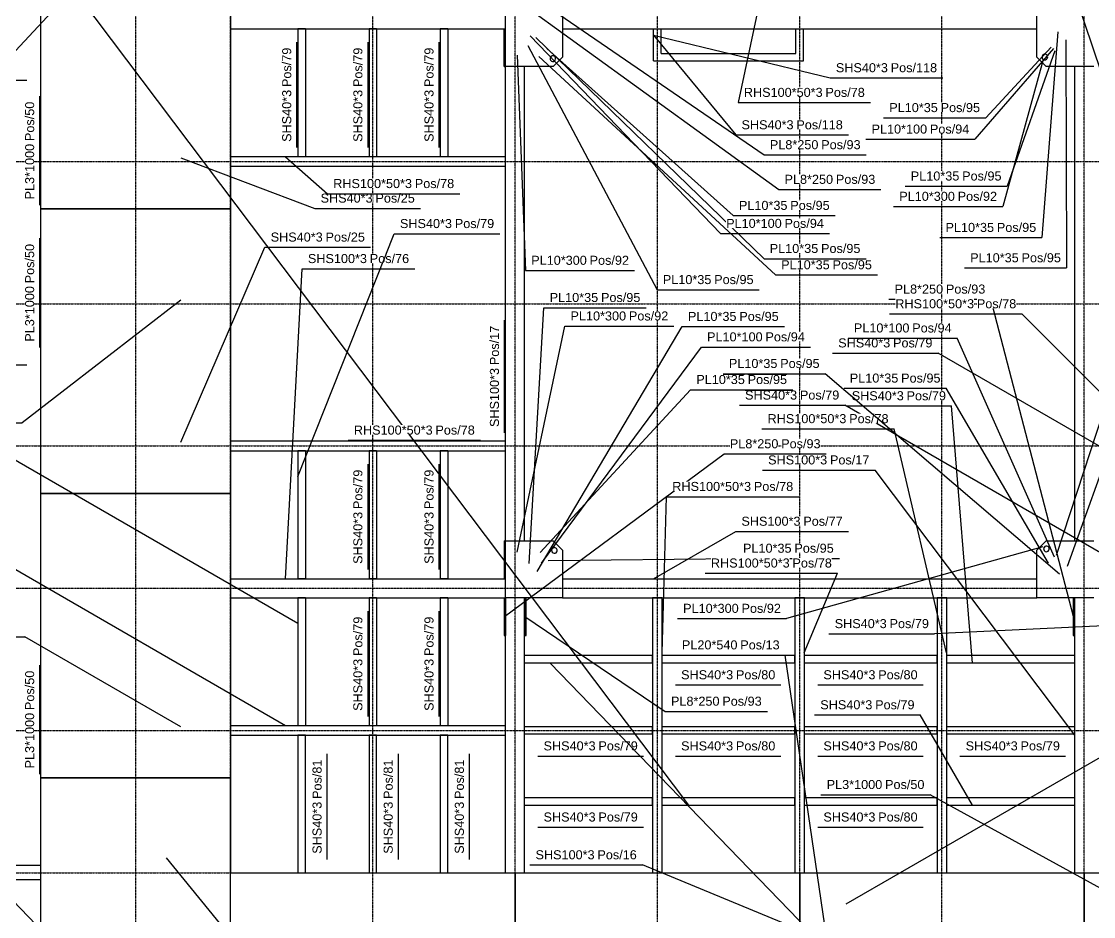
# Model space of a CAD drawing. Header units: millimetres. Extents: x -57554 to 16546, y 2142 to 98430.
# Drawn here: x 4463 to 10114, y 60691 to 65411 of the extents above; entities that cross this region are included whole.
import ezdxf

# ---------------------------------------------------------------- set-up
doc = ezdxf.new("R2010")
doc.units = ezdxf.units.MM
doc.linetypes.add('DXK_LINE_DOT3', pattern=[5.9187, 2.979, -0.9799, 0.9799, -0.9799])
doc.layers.add('S-Z2-A_TEXTUAL_ANNOTATION', color=7, linetype='Continuous')
doc.styles.add('Arial', font='ARIAL.TTF', dxfattribs={"height": 0.2})

msp = doc.modelspace()

# ---------------------------------------------------------------- linework, layer by layer
at = {"color": 1, "linetype": 'DXK_LINE_DOT3'}
for p, q in [((4565.2, 57422.3), (4565.2, 70422.3)), ((5065.2, 57422.3), (5065.2, 70422.3)), ((5565.2, 57422.3), (5565.2, 70422.3)), ((6315.2, 57422.3), (6315.2, 70422.3)), ((7065.2, 57422.3), (7065.2, 70422.3)), ((7815.2, 57422.3), (7815.2, 70422.3)), ((8565.2, 57422.3), (8565.2, 70422.3)), ((9315.2, 57422.3), (9315.2, 70422.3)), ((10065.2, 57422.3), (10065.2, 70422.3)), ((-6934.8, 64672.3), (15065.2, 64672.3)), ((-6934.8, 63922.3), (15065.2, 63922.3)), ((-6934.8, 63172.3), (15065.2, 63172.3)), ((-6934.8, 62422.3), (15065.2, 62422.3)), ((-6934.8, 61672.3), (15065.2, 61672.3)), ((-6934.8, 60922.3), (15065.2, 60922.3))]:
    msp.add_line(p, q, dxfattribs=at)
at = {"color": 2, "linetype": 'Continuous'}
for p, q in [((4565.2, 64422.3), (4565.2, 65922.3)), ((5565.2, 65922.3), (5565.2, 64422.3)), ((7015.2, 65172.3), (7015.2, 65472.3)), ((7315.2, 65472.3), (7315.2, 65222.3)), ((9815.2, 65222.3), (9815.2, 65472.3)), ((5565.2, 65372.3), (7015.2, 65372.3)), ((5960.2, 65372.3), (5920.2, 65372.3)), ((5920.2, 65372.3), (5920.2, 64697.3)), ((5960.2, 65372.3), (5960.2, 64697.3)), ((6335.2, 65372.3), (6295.2, 65372.3)), ((6295.2, 65372.3), (6295.2, 64697.3)), ((6335.2, 65372.3), (6335.2, 64697.3)), ((6710.2, 65372.3), (6670.2, 65372.3)), ((6670.2, 65372.3), (6670.2, 64697.3)), ((6710.2, 65372.3), (6710.2, 64697.3)), ((7007.2, 65372.3), (7015.2, 65372.3)), ((7007.2, 65172.3), (7007.2, 65372.3)), ((7315.2, 65372.3), (9815.2, 65372.3)), ((7795.2, 65202.3), (7795.2, 65372.3)), ((7835.2, 65242.3), (7835.2, 65372.3)), ((8545.2, 65242.3), (8545.2, 65372.3)), ((8585.2, 65202.3), (8585.2, 65372.3)), ((7315.2, 65222.3), (7265.2, 65172.3)), ((7835.2, 65242.3), (8545.2, 65242.3)), ((9865.2, 65172.3), (9815.2, 65222.3)), ((7007.2, 65172.3), (7015.2, 65172.3)), ((7015.2, 62672.3), (7015.2, 65172.3)), ((7265.2, 65172.3), (7015.2, 65172.3)), ((7115.2, 62672.3), (7115.2, 65172.3)), ((7795.2, 65202.3), (8585.2, 65202.3)), ((10115.2, 65172.3), (9865.2, 65172.3)), ((10015.2, 62672.3), (10015.2, 65172.3)), ((7015.2, 64697.3), (5565.2, 64697.3)), ((5565.2, 64672.3), (5565.7, 64672.3)), ((5565.7, 64672.3), (5565.7, 63172.3)), ((5960.2, 64697.3), (5920.2, 64697.3)), ((6335.2, 64697.3), (6295.2, 64697.3)), ((6710.2, 64697.3), (6670.2, 64697.3)), ((7015.2, 64647.3), (7015.2, 64697.3)), ((5565.7, 64647.3), (7015.2, 64647.3)), ((4565.2, 62922.3), (4565.2, 64422.3)), ((4565.2, 64422.3), (5565.2, 64422.3)), ((5565.2, 64422.3), (4565.2, 64422.3)), ((5565.2, 64422.3), (5565.2, 62922.3)), ((7015.2, 63197.3), (5565.7, 63197.3)), ((7015.2, 63147.3), (7015.2, 63197.3)), ((5565.2, 63172.3), (5565.7, 63172.3)), ((5565.2, 63172.3), (5565.7, 63172.3)), ((5565.7, 63172.3), (5565.7, 61672.3)), ((5565.7, 63147.3), (7015.2, 63147.3)), ((5960.2, 63147.3), (5920.2, 63147.3)), ((5920.2, 63147.3), (5920.2, 62472.3)), ((5960.2, 63147.3), (5960.2, 62472.3)), ((6335.2, 63147.3), (6295.2, 63147.3)), ((6295.2, 63147.3), (6295.2, 62472.3)), ((6335.2, 63147.3), (6335.2, 62472.3)), ((6710.2, 63147.3), (6670.2, 63147.3)), ((6670.2, 63147.3), (6670.2, 62472.3)), ((6710.2, 63147.3), (6710.2, 62472.3)), ((4565.2, 61422.3), (4565.2, 62922.3)), ((4565.2, 62922.3), (5565.2, 62922.3)), ((5565.2, 62922.3), (4565.2, 62922.3)), ((5565.2, 62922.3), (5565.2, 61422.3)), ((7007.2, 62672.3), (7007.2, 62472.3)), ((7007.2, 62672.3), (7015.2, 62672.3)), ((7015.2, 62372.3), (7015.2, 62672.3)), ((7015.2, 62672.3), (7265.2, 62672.3)), ((7265.2, 62672.3), (7315.2, 62622.3)), ((9815.2, 62622.3), (9865.2, 62672.3)), ((9865.2, 62672.3), (10115.2, 62672.3)), ((7315.2, 62622.3), (7315.2, 62372.3)), ((9815.2, 62372.3), (9815.2, 62622.3)), ((5565.7, 62472.3), (7015.2, 62472.3)), ((5960.2, 62472.3), (5920.2, 62472.3)), ((6335.2, 62472.3), (6295.2, 62472.3)), ((6710.2, 62472.3), (6670.2, 62472.3)), ((7007.2, 62472.3), (7015.2, 62472.3)), ((7315.2, 62472.3), (9815.2, 62472.3)), ((5565.7, 62372.3), (7015.2, 62372.3)), ((5960.2, 62372.3), (5920.2, 62372.3)), ((5920.2, 62372.3), (5920.2, 61697.3)), ((5960.2, 62372.3), (5960.2, 61697.3)), ((6335.2, 62372.3), (6295.2, 62372.3)), ((6295.2, 62372.3), (6295.2, 61697.3)), ((6335.2, 62372.3), (6335.2, 61697.3)), ((6710.2, 62372.3), (6670.2, 62372.3)), ((6670.2, 62372.3), (6670.2, 61697.3)), ((6710.2, 62372.3), (6710.2, 61697.3)), ((7007.2, 62372.3), (7007.2, 62172.3)), ((7007.2, 62372.3), (7015.2, 62372.3)), ((7315.2, 62372.3), (7015.2, 62372.3)), ((7015.2, 60922.3), (7015.2, 62372.3)), ((7015.2, 62372.3), (7015.2, 62172.3)), ((7115.2, 62372.3), (7115.2, 62172.3)), ((7115.2, 60922.3), (7115.2, 62372.3)), ((7123.2, 62172.3), (7123.2, 62372.3)), ((7315.2, 62372.3), (9815.2, 62372.3)), ((7840.2, 62372.3), (7790.2, 62372.3)), ((7790.2, 62372.3), (7790.2, 60922.3)), ((7840.2, 60922.3), (7840.2, 62372.3)), ((8590.2, 62372.3), (8540.2, 62372.3)), ((8540.2, 62372.3), (8540.2, 60922.3)), ((8590.2, 60922.3), (8590.2, 62372.3)), ((9340.2, 62372.3), (9290.2, 62372.3)), ((9290.2, 62372.3), (9290.2, 60922.3)), ((9340.2, 60922.3), (9340.2, 62372.3)), ((10115.2, 62372.3), (9815.2, 62372.3)), ((10007.2, 62372.3), (10007.2, 62172.3)), ((10015.2, 62172.3), (10015.2, 62372.3)), ((10015.2, 60922.3), (10015.2, 62372.3)), ((7007.2, 62172.3), (7015.2, 62172.3)), ((7115.2, 62172.3), (7123.2, 62172.3)), ((10007.2, 62172.3), (10015.2, 62172.3)), ((7790.2, 62067.3), (7115.2, 62067.3)), ((7115.2, 62027.3), (7115.2, 62067.3)), ((7790.2, 62027.3), (7790.2, 62067.3)), ((8540.2, 62067.3), (7840.2, 62067.3)), ((7840.2, 62027.3), (7840.2, 62067.3)), ((8540.2, 62027.3), (8540.2, 62067.3)), ((9290.2, 62067.3), (8590.2, 62067.3)), ((8590.2, 62027.3), (8590.2, 62067.3)), ((9290.2, 62027.3), (9290.2, 62067.3)), ((10015.2, 62067.3), (9340.2, 62067.3)), ((9340.2, 62027.3), (9340.2, 62067.3)), ((10015.2, 62027.3), (10015.2, 62067.3)), ((7790.2, 62027.3), (7115.2, 62027.3)), ((8540.2, 62027.3), (7840.2, 62027.3)), ((9290.2, 62027.3), (8590.2, 62027.3)), ((10015.2, 62027.3), (9340.2, 62027.3)), ((5565.2, 61672.3), (5565.7, 61672.3)), ((5565.2, 61671.6), (5565.7, 61671.6)), ((5565.7, 61671.6), (5565.2, 60922.3)), ((7015.2, 61697.3), (5565.7, 61697.3)), ((5960.2, 61697.3), (5920.2, 61697.3)), ((6335.2, 61697.3), (6295.2, 61697.3)), ((6710.2, 61697.3), (6670.2, 61697.3)), ((7015.2, 61647.3), (7015.2, 61697.3)), ((7790.2, 61692.3), (7115.2, 61692.3)), ((7115.2, 61652.3), (7115.2, 61692.3)), ((7790.2, 61652.3), (7790.2, 61692.3)), ((8540.2, 61692.3), (7840.2, 61692.3)), ((7840.2, 61652.3), (7840.2, 61692.3)), ((8540.2, 61652.3), (8540.2, 61692.3)), ((9290.2, 61692.3), (8590.2, 61692.3)), ((8590.2, 61652.3), (8590.2, 61692.3)), ((9290.2, 61652.3), (9290.2, 61692.3)), ((10015.2, 61692.3), (9340.2, 61692.3)), ((9340.2, 61652.3), (9340.2, 61692.3)), ((10015.2, 61652.3), (10015.2, 61692.3)), ((5565.6, 61647.3), (7015.2, 61647.3)), ((5960.2, 61647.3), (5920.2, 61647.3)), ((5920.2, 61647.3), (5920.2, 60922.3)), ((5960.2, 60922.3), (5960.2, 61647.3)), ((6335.2, 61647.3), (6295.2, 61647.3)), ((6295.2, 61647.3), (6295.2, 60922.3)), ((6335.2, 60922.3), (6335.2, 61647.3)), ((6710.2, 61647.3), (6670.2, 61647.3)), ((6670.2, 61647.3), (6670.2, 60922.3)), ((6710.2, 60922.3), (6710.2, 61647.3)), ((7790.2, 61652.3), (7115.2, 61652.3)), ((8540.2, 61652.3), (7840.2, 61652.3)), ((9290.2, 61652.3), (8590.2, 61652.3)), ((10015.2, 61652.3), (9340.2, 61652.3)), ((5565.2, 61422.3), (4565.2, 61422.3)), ((4565.2, 59922.3), (4565.2, 61422.3)), ((4565.2, 61422.3), (5565.2, 61422.3)), ((5565.2, 60460.3), (5565.2, 61422.3)), ((7790.2, 61317.3), (7115.2, 61317.3)), ((7115.2, 61277.3), (7115.2, 61317.3)), ((7790.2, 61277.3), (7790.2, 61317.3)), ((8540.2, 61317.3), (7840.2, 61317.3)), ((7840.2, 61277.3), (7840.2, 61317.3)), ((8540.2, 61277.3), (8540.2, 61317.3)), ((9290.2, 61317.3), (8590.2, 61317.3)), ((8590.2, 61277.3), (8590.2, 61317.3)), ((9290.2, 61277.3), (9290.2, 61317.3)), ((10015.2, 61317.3), (9340.2, 61317.3)), ((9340.2, 61277.3), (9340.2, 61317.3)), ((10015.2, 61277.3), (10015.2, 61317.3)), ((7790.2, 61277.3), (7115.2, 61277.3)), ((8540.2, 61277.3), (7840.2, 61277.3)), ((9290.2, 61277.3), (8590.2, 61277.3)), ((10015.2, 61277.3), (9340.2, 61277.3)), ((4565.2, 60960.3), (4277.1, 60960.3)), ((5565.2, 60922.3), (7065.2, 60922.3)), ((5565.2, 60460.3), (5565.2, 60922.3)), ((7065.2, 60922.3), (7065.2, 59922.3)), ((7065.2, 60922.3), (8565.2, 60922.3)), ((7065.2, 59922.3), (7065.2, 60922.3)), ((8565.2, 60922.3), (8565.2, 59922.3)), ((8565.2, 60922.3), (10065.2, 60922.3)), ((8565.2, 59922.3), (8565.2, 60922.3)), ((10065.2, 60922.3), (10065.2, 59922.3)), ((10065.2, 60922.3), (11565.2, 60922.3)), ((10065.2, 59922.3), (10065.2, 60922.3)), ((4565.2, 60884.2), (4353.7, 60884.2))]:
    msp.add_line(p, q, dxfattribs=at)
for centre, start, end in [((7264.1, 65214.8), 60, 240), ((7264.1, 65214.8), 240, 60), ((9857.6, 65223.3), 150, 330), ((9857.6, 65223.3), 330, 150), ((7272.7, 62621.3), 150, 330), ((7272.7, 62621.3), 330, 150), ((9866.2, 62629.8), 60, 240), ((9866.2, 62629.8), 240, 60)]:
    msp.add_arc(centre, 15, start, end, dxfattribs=at)
at = {"layer": 'S-Z2-A_TEXTUAL_ANNOTATION'}
for p, q in [((7980.4, 61277.8), (2594.3, 68425.3)), ((5303.1, 66191.8), (4383.8, 65205.4)), ((10009, 65572), (10594.9, 63830.3)), ((7143.8, 65335.6), (8147.6, 64292.1)), ((7795.6, 65338), (8725.9, 65112.9)), ((7795.6, 65338), (8228.6, 64812)), ((9926.6, 65356), (9842, 64270.9)), ((5915.2, 64745.7), (5915.2, 65302.3)), ((6290.2, 64745.7), (6290.2, 65302.3)), ((6665.2, 64745.7), (6665.2, 65302.3)), ((9890.1, 65275.8), (9545.7, 64902.6)), ((7075.4, 65232.6), (7120.2, 64097.5)), ((7232.2, 65267.8), (8215, 64387)), ((9910.7, 65255.2), (9659, 64542)), ((9846.3, 65203.5), (9635.4, 64434.8)), ((8725.9, 65112.9), (9319.5, 65112.9)), ((3934.9, 65100.4), (4491.5, 65100.4)), ((4560.2, 64442.3), (4560.2, 65017.5)), ((8241, 64982.9), (8938.4, 64982.9)), ((9007.5, 64902.6), (9545.7, 64902.6)), ((8378.1, 64707), (8916.2, 64707)), ((5303.1, 64691.8), (6009.9, 64425.3)), ((8455.5, 64524.4), (8993.7, 64524.4)), ((6009.9, 64425.3), (6566.5, 64425.3)), ((9060.2, 64434.8), (9635.4, 64434.8)), ((8215, 64387), (8753.1, 64387)), ((4560.2, 63692.3), (4560.2, 64267.5)), ((6428.2, 64291.3), (6984.8, 64291.3)), ((8147.6, 64292.1), (8722.8, 64292.1)), ((9303.9, 64270.9), (9842, 64270.9)), ((5303.1, 63191.8), (5746.8, 64220)), ((5746.8, 64220), (6303.4, 64220)), ((8377.2, 64159.9), (8915.4, 64159.9)), ((5855.4, 62471.8), (5943, 64106.7)), ((5943, 64106.7), (6536.6, 64106.7)), ((7120.2, 64097.5), (7695.4, 64097.5)), ((9433.9, 64110.9), (9972, 64110.9)), ((8437.6, 64073.9), (8975.8, 64073.9)), ((7813.9, 63995.9), (8352, 63995.9)), ((9035.4, 63945.8), (9573.5, 63945.8)), ((10009, 62272.5), (9573.5, 63945.8)), ((7139.5, 62552.9), (7217.3, 63901.4)), ((7217.3, 63901.4), (7755.4, 63901.4)), ((9039.3, 63868.5), (9736.7, 63868.5)), ((10408.4, 63196.8), (9736.7, 63868.5)), ((7010.2, 63242.3), (7010.2, 63835.9)), ((7075.4, 62612), (7327.2, 63804.1)), ((7327.2, 63804.1), (7902.4, 63804.1)), ((7181.9, 62510.4), (7946.3, 63801.6)), ((7204.8, 62553.9), (8047, 63693.9)), ((8047, 63693.9), (8622.2, 63693.9)), ((9909.1, 62586.4), (9396, 63740.8)), ((9918.7, 62597.4), (10288, 63725.3)), ((8738.3, 63662), (9294.8, 63662)), ((3934.9, 63600.4), (4491.5, 63600.4)), ((9977, 62539), (10333.5, 63534.3)), ((9876.3, 62555), (9337.4, 63476.5)), ((8247.3, 63387), (8803.8, 63387)), ((10795.6, 62237), (8803.8, 63387)), ((8809.6, 63383.3), (9366.2, 63383.3)), ((9475.4, 62027.8), (9366.2, 63383.3)), ((3910.4, 63294.7), (4467, 63294.7)), ((8366, 63262.6), (9063.5, 63262.6)), ((6185.2, 63202.3), (6882.6, 63202.3)), ((5920.6, 62237), (4405.1, 63112)), ((6290.2, 62520.7), (6290.2, 63077.3)), ((6665.2, 62520.7), (6665.2, 63077.3)), ((8368.8, 63045.1), (8962.5, 63045.1)), ((7839.7, 62082), (7863.7, 62905.1)), ((7863.7, 62905.1), (8561.1, 62905.1)), ((8228.2, 62721.8), (8821.9, 62721.8)), ((7240.2, 62568.8), (8236.5, 62579.5)), ((8236.5, 62579.5), (8774.7, 62579.5)), ((8067.3, 62501.5), (8764.7, 62501.5)), ((8589.7, 62082), (8764.7, 62501.5)), ((6290.2, 61745.7), (6290.2, 62302.3)), ((6665.2, 61745.7), (6665.2, 62302.3)), ((7117, 62272.5), (7856.8, 61772.9)), ((7920.9, 62262.5), (8496.1, 62262.5)), ((10420.6, 62237), (9276.3, 62182)), ((3923.8, 62166.8), (4480.4, 62166.8)), ((8719.8, 62182), (9276.3, 62182)), ((7914.4, 62069.8), (8489.6, 62069.8)), ((4560.2, 61442.3), (4560.2, 62017.5)), ((7910.2, 61912.3), (8466.7, 61912.3)), ((8660.2, 61912.3), (9216.7, 61912.3)), ((7856.8, 61772.9), (8394.9, 61772.9)), ((8643.9, 61754.1), (9200.4, 61754.1)), ((9475.4, 61277.8), (9200.4, 61754.1)), ((6075.2, 60992.3), (6075.2, 61548.9)), ((6450.2, 60992.3), (6450.2, 61548.9)), ((6825.2, 60992.3), (6825.2, 61548.9)), ((7185.2, 61537.3), (7741.7, 61537.3)), ((7910.2, 61537.3), (8466.7, 61537.3)), ((8660.2, 61537.3), (9216.7, 61537.3)), ((9410.2, 61537.3), (9966.7, 61537.3)), ((8677.5, 61333.6), (9252.7, 61333.6)), ((10367.3, 60720.7), (9252.7, 61333.6)), ((7185.2, 61162.3), (7741.7, 61162.3)), ((8660.2, 61162.3), (9216.7, 61162.3)), ((5225.6, 61000.8), (6499.6, 59440.7)), ((4277.6, 60921.8), (6893.9, 58195.5)), ((7142.8, 60963.2), (7736.4, 60963.2)), ((8470.7, 60660.2), (7736.4, 60963.2))]:
    msp.add_line(p, q, dxfattribs=at)

# ---------------------------------------------------------------- wipeouts: each hides what was drawn before it
for points in [[(9030, 65142.9), (9030, 65192.9), (8755.9, 65192.9), (8755.9, 65142.9)], [(9236.7, 64819.4), (9236.7, 64869.4), (8944, 64869.4), (8944, 64819.4)], [(8500.7, 64417), (8500.7, 64467), (8245, 64467), (8245, 64417)], [(9719.6, 64140.9), (9719.6, 64190.9), (9463.9, 64190.9), (9463.9, 64140.9)], [(9143.5, 63770.8), (9143.5, 63820.8), (8850.8, 63820.8), (8850.8, 63770.8)], [(8369.8, 63723.9), (8369.8, 63773.9), (8077, 63773.9), (8077, 63723.9)], [(9042.4, 63692), (9042.4, 63742), (8768.3, 63742), (8768.3, 63692)], [(8447.6, 63583.5), (8447.6, 63633.5), (8192, 63633.5), (8192, 63583.5)], [(9085, 63506.5), (9085, 63556.5), (8829.3, 63556.5), (8829.3, 63506.5)], [(8522.2, 62609.5), (8522.2, 62659.5), (8266.5, 62659.5), (8266.5, 62609.5)], [(8948, 61784.1), (8948, 61834.1), (8673.9, 61834.1), (8673.9, 61784.1)], [(7489.3, 61192.3), (7489.3, 61242.3), (7215.2, 61242.3), (7215.2, 61192.3)]]:
    msp.add_wipeout(points).dxf.layer = 'S-Z2-A_TEXTUAL_ANNOTATION'

# ---------------------------------------------------------------- next in the draw order: linework, layer by layer
msp.add_line((8706.6, 60584), (8489.6, 62069.8), dxfattribs=at)

# ---------------------------------------------------------------- next in the draw order: wipeouts: each hides what was drawn before it
for points in [[(9289.5, 65142.9), (9289.5, 65192.9), (9045, 65192.9), (9045, 65142.9)], [(5885.2, 65049.8), (5835.2, 65049.8), (5835.2, 64775.7), (5885.2, 64775.7)], [(6260.2, 65049.8), (6210.2, 65049.8), (6210.2, 64775.7), (6260.2, 64775.7)], [(6635.2, 65049.8), (6585.2, 65049.8), (6585.2, 64775.7), (6635.2, 64775.7)], [(8685.9, 65012.9), (8685.9, 65062.9), (8271, 65062.9), (8271, 65012.9)], [(9293.2, 64932.6), (9293.2, 64982.6), (9037.5, 64982.6), (9037.5, 64932.6)], [(9459.2, 64819.4), (9459.2, 64869.4), (9251.7, 64869.4), (9251.7, 64819.4)], [(4530.2, 64765), (4480.2, 64765), (4480.2, 64472.3), (4530.2, 64472.3)], [(8741.2, 64554.4), (8741.2, 64604.4), (8485.5, 64604.4), (8485.5, 64554.4)], [(9406.6, 64572), (9406.6, 64622), (9150.9, 64622), (9150.9, 64572)], [(6314, 64455.3), (6314, 64505.3), (6039.9, 64505.3), (6039.9, 64455.3)], [(9383, 64464.8), (9383, 64514.8), (9090.2, 64514.8), (9090.2, 64464.8)], [(8723.1, 64417), (8723.1, 64467), (8515.7, 64467), (8515.7, 64417)], [(6732.4, 64321.3), (6732.4, 64371.3), (6458.2, 64371.3), (6458.2, 64321.3)], [(9589.6, 64300.9), (9589.6, 64350.9), (9333.9, 64350.9), (9333.9, 64300.9)], [(6050.9, 64250), (6050.9, 64300), (5776.8, 64300), (5776.8, 64250)], [(8662.9, 64189.9), (8662.9, 64239.9), (8407.2, 64239.9), (8407.2, 64189.9)], [(6284.1, 64136.7), (6284.1, 64186.7), (5973, 64186.7), (5973, 64136.7)], [(8723.3, 64103.9), (8723.3, 64153.9), (8467.6, 64153.9), (8467.6, 64103.9)], [(9942, 64140.9), (9942, 64190.9), (9734.6, 64190.9), (9734.6, 64140.9)], [(4530.2, 64015), (4480.2, 64015), (4480.2, 63722.3), (4530.2, 63722.3)], [(7502.9, 63931.4), (7502.9, 63981.4), (7247.3, 63981.4), (7247.3, 63931.4)], [(9321.1, 63975.8), (9321.1, 64025.8), (9065.4, 64025.8), (9065.4, 63975.8)], [(7650, 63834.1), (7650, 63884.1), (7357.2, 63884.1), (7357.2, 63834.1)], [(8232, 63831.6), (8232, 63881.6), (7976.3, 63881.6), (7976.3, 63831.6)], [(9366, 63770.8), (9366, 63820.8), (9158.5, 63820.8), (9158.5, 63770.8)], [(8592.2, 63723.9), (8592.2, 63773.9), (8384.8, 63773.9), (8384.8, 63723.9)], [(9264.8, 63692), (9264.8, 63742), (9057.4, 63742), (9057.4, 63692)], [(8670.1, 63583.5), (8670.1, 63633.5), (8462.6, 63633.5), (8462.6, 63583.5)], [(6980.2, 63583.5), (6930.2, 63583.5), (6930.2, 63272.3), (6980.2, 63272.3)], [(8276.1, 63498.9), (8276.1, 63548.9), (8020.4, 63548.9), (8020.4, 63498.9)], [(9307.4, 63506.5), (9307.4, 63556.5), (9100, 63556.5), (9100, 63506.5)], [(8551.4, 63417), (8551.4, 63467), (8277.3, 63467), (8277.3, 63417)], [(8811, 63292.6), (8811, 63342.6), (8396, 63342.6), (8396, 63292.6)], [(6630.1, 63232.3), (6630.1, 63282.3), (6215.2, 63282.3), (6215.2, 63232.3)], [(8452.7, 63160.3), (8452.7, 63210.3), (8197.1, 63210.3), (8197.1, 63160.3)], [(8710, 63075.1), (8710, 63125.1), (8398.8, 63125.1), (8398.8, 63075.1)], [(6260.2, 62824.8), (6210.2, 62824.8), (6210.2, 62550.7), (6260.2, 62550.7)], [(6635.2, 62824.8), (6585.2, 62824.8), (6585.2, 62550.7), (6635.2, 62550.7)], [(8569.4, 62751.8), (8569.4, 62801.8), (8258.2, 62801.8), (8258.2, 62751.8)], [(8744.7, 62609.5), (8744.7, 62659.5), (8537.2, 62659.5), (8537.2, 62609.5)], [(8237.1, 62099.8), (8237.1, 62149.8), (7944.4, 62149.8), (7944.4, 62099.8)], [(6260.2, 62049.8), (6210.2, 62049.8), (6210.2, 61775.7), (6260.2, 61775.7)], [(6635.2, 62049.8), (6585.2, 62049.8), (6585.2, 61775.7), (6635.2, 61775.7)], [(8214.3, 61942.3), (8214.3, 61992.3), (7940.2, 61992.3), (7940.2, 61942.3)], [(9170.4, 61784.1), (9170.4, 61834.1), (8963, 61834.1), (8963, 61784.1)], [(4530.2, 61765), (4480.2, 61765), (4480.2, 61472.3), (4530.2, 61472.3)], [(7489.3, 61567.3), (7489.3, 61617.3), (7215.2, 61617.3), (7215.2, 61567.3)], [(8214.3, 61567.3), (8214.3, 61617.3), (7940.2, 61617.3), (7940.2, 61567.3)], [(9714.3, 61567.3), (9714.3, 61617.3), (9440.2, 61617.3), (9440.2, 61567.3)], [(6045.2, 61296.4), (5995.2, 61296.4), (5995.2, 61022.3), (6045.2, 61022.3)], [(6420.2, 61296.4), (6370.2, 61296.4), (6370.2, 61022.3), (6420.2, 61022.3)], [(6795.2, 61296.4), (6745.2, 61296.4), (6745.2, 61022.3), (6795.2, 61022.3)], [(7711.7, 61192.3), (7711.7, 61242.3), (7504.3, 61242.3), (7504.3, 61192.3)]]:
    msp.add_wipeout(points).dxf.layer = 'S-Z2-A_TEXTUAL_ANNOTATION'

# ---------------------------------------------------------------- next in the draw order: linework, layer by layer
for p, q in [((8589.7, 66632), (8241, 64982.9)), ((7009, 65572), (8455.5, 64524.4)), ((7117, 65572), (8378.1, 64707)), ((7173.9, 65326.2), (8377.2, 64159.9)), ((9969, 65313.6), (9972, 64110.9)), ((5855.4, 64696.8), (6076.5, 64502.2)), ((5303.1, 63941.8), (4467, 63294.7)), ((7946.3, 63801.6), (8484.5, 63801.6)), ((8820.8, 63740.8), (9396, 63740.8)), ((10420.6, 63012), (9294.8, 63662)), ((7990.4, 63468.9), (8528.6, 63468.9)), ((10015.6, 61647.5), (8962.5, 63045.1))]:
    msp.add_line(p, q, dxfattribs=at)

# ---------------------------------------------------------------- next in the draw order: texts
at = {"layer": 'S-Z2-A_TEXTUAL_ANNOTATION', "style": 'Arial'}
for s, p in [('SHS40*3', (8755.9, 65142.9)), ('Pos/118', (9045, 65142.9)), ('PL10*100', (8944, 64819.4)), ('Pos/94', (9251.7, 64819.4)), ('PL10*35', (8245, 64417)), ('Pos/95', (8515.7, 64417)), ('PL10*35', (9463.9, 64140.9)), ('Pos/95', (9734.6, 64140.9)), ('PL10*100', (8850.8, 63770.8)), ('Pos/94', (9158.5, 63770.8)), ('PL10*100', (8077, 63723.9)), ('Pos/94', (8384.8, 63723.9)), ('SHS40*3', (8768.3, 63692)), ('Pos/79', (9057.4, 63692)), ('Pos/95', (8462.6, 63583.5)), ('PL10*35', (8192, 63583.5)), ('PL10*35', (8829.3, 63506.5)), ('Pos/95', (9100, 63506.5)), ('PL10*35', (8266.5, 62609.5)), ('Pos/95', (8537.2, 62609.5)), ('SHS40*3', (8673.9, 61784.1)), ('Pos/79', (8963, 61784.1)), ('SHS40*3', (7215.2, 61192.3)), ('Pos/79', (7504.3, 61192.3))]:
    msp.add_text(s, height=47.75, dxfattribs=at).set_placement(p)

# ---------------------------------------------------------------- next in the draw order: wipeouts: each hides what was drawn before it
for points in [[(5885.2, 65272.3), (5835.2, 65272.3), (5835.2, 65064.8), (5885.2, 65064.8)], [(6260.2, 65272.3), (6210.2, 65272.3), (6210.2, 65064.8), (6260.2, 65064.8)], [(6635.2, 65272.3), (6585.2, 65272.3), (6585.2, 65064.8), (6635.2, 65064.8)], [(8908.4, 65012.9), (8908.4, 65062.9), (8700.9, 65062.9), (8700.9, 65012.9)], [(4530.2, 64987.5), (4480.2, 64987.5), (4480.2, 64780), (4530.2, 64780)], [(9515.7, 64932.6), (9515.7, 64982.6), (9308.2, 64982.6), (9308.2, 64932.6)], [(8963.7, 64554.4), (8963.7, 64604.4), (8756.2, 64604.4), (8756.2, 64554.4)], [(9629, 64572), (9629, 64622), (9421.6, 64622), (9421.6, 64572)], [(6536.5, 64455.3), (6536.5, 64505.3), (6329, 64505.3), (6329, 64455.3)], [(9605.4, 64464.8), (9605.4, 64514.8), (9398, 64514.8), (9398, 64464.8)], [(6954.8, 64321.3), (6954.8, 64371.3), (6747.4, 64371.3), (6747.4, 64321.3)], [(9812, 64300.9), (9812, 64350.9), (9604.6, 64350.9), (9604.6, 64300.9)], [(6273.4, 64250), (6273.4, 64300), (6065.9, 64300), (6065.9, 64250)], [(4530.2, 64237.5), (4480.2, 64237.5), (4480.2, 64030), (4530.2, 64030)], [(8885.4, 64189.9), (8885.4, 64239.9), (8677.9, 64239.9), (8677.9, 64189.9)], [(6506.6, 64136.7), (6506.6, 64186.7), (6299.1, 64186.7), (6299.1, 64136.7)], [(8945.8, 64103.9), (8945.8, 64153.9), (8738.3, 64153.9), (8738.3, 64103.9)], [(7725.4, 63931.4), (7725.4, 63981.4), (7517.9, 63981.4), (7517.9, 63931.4)], [(9543.5, 63975.8), (9543.5, 64025.8), (9336.1, 64025.8), (9336.1, 63975.8)], [(7872.4, 63834.1), (7872.4, 63884.1), (7665, 63884.1), (7665, 63834.1)], [(8454.5, 63831.6), (8454.5, 63881.6), (8247, 63881.6), (8247, 63831.6)], [(6980.2, 63805.9), (6930.2, 63805.9), (6930.2, 63598.5), (6980.2, 63598.5)], [(8498.6, 63498.9), (8498.6, 63548.9), (8291.1, 63548.9), (8291.1, 63498.9)], [(8773.8, 63417), (8773.8, 63467), (8566.4, 63467), (8566.4, 63417)], [(9033.5, 63292.6), (9033.5, 63342.6), (8826, 63342.6), (8826, 63292.6)], [(6852.6, 63232.3), (6852.6, 63282.3), (6645.1, 63282.3), (6645.1, 63232.3)], [(8675.2, 63160.3), (8675.2, 63210.3), (8467.7, 63210.3), (8467.7, 63160.3)], [(8932.5, 63075.1), (8932.5, 63125.1), (8725, 63125.1), (8725, 63075.1)], [(6260.2, 63047.3), (6210.2, 63047.3), (6210.2, 62839.8), (6260.2, 62839.8)], [(6635.2, 63047.3), (6585.2, 63047.3), (6585.2, 62839.8), (6635.2, 62839.8)], [(6260.2, 62272.3), (6210.2, 62272.3), (6210.2, 62064.8), (6260.2, 62064.8)], [(6635.2, 62272.3), (6585.2, 62272.3), (6585.2, 62064.8), (6635.2, 62064.8)], [(8459.6, 62099.8), (8459.6, 62149.8), (8252.1, 62149.8), (8252.1, 62099.8)], [(4530.2, 61987.5), (4480.2, 61987.5), (4480.2, 61780), (4530.2, 61780)], [(8436.7, 61942.3), (8436.7, 61992.3), (8229.3, 61992.3), (8229.3, 61942.3)], [(7711.7, 61567.3), (7711.7, 61617.3), (7504.3, 61617.3), (7504.3, 61567.3)], [(8436.7, 61567.3), (8436.7, 61617.3), (8229.3, 61617.3), (8229.3, 61567.3)], [(9936.7, 61567.3), (9936.7, 61617.3), (9729.3, 61617.3), (9729.3, 61567.3)], [(6045.2, 61518.9), (5995.2, 61518.9), (5995.2, 61311.4), (6045.2, 61311.4)], [(6420.2, 61518.9), (6370.2, 61518.9), (6370.2, 61311.4), (6420.2, 61311.4)], [(6795.2, 61518.9), (6745.2, 61518.9), (6745.2, 61311.4), (6795.2, 61311.4)]]:
    msp.add_wipeout(points).dxf.layer = 'S-Z2-A_TEXTUAL_ANNOTATION'

# ---------------------------------------------------------------- next in the draw order: linework, layer by layer
at = {"layer": 'S-Z2-A_TEXTUAL_ANNOTATION'}
for p, q in [((9903, 65268.2), (9489.2, 64789.4)), ((9120.9, 64542), (9659, 64542)), ((6076.5, 64502.2), (6774, 64502.2)), ((5920.6, 63012), (6428.2, 64291.3)), ((8162, 63553.5), (8700.1, 63553.5)), ((8799.3, 63476.5), (9337.4, 63476.5)), ((8167.1, 63130.3), (8705.2, 63130.3)), ((8811, 60758.3), (12751.3, 63033.3)), ((5855.4, 61696.8), (4339.9, 62571.8)), ((5303.1, 61691.8), (4480.4, 62166.8))]:
    msp.add_line(p, q, dxfattribs=at)

# ---------------------------------------------------------------- next in the draw order: texts
at = {"layer": 'S-Z2-A_TEXTUAL_ANNOTATION', "style": 'Arial'}
for s, p in [('Pos/79', (5885.2, 65064.8)), ('Pos/79', (6260.2, 65064.8)), ('Pos/79', (6635.2, 65064.8)), ('SHS40*3', (5885.2, 64775.7)), ('SHS40*3', (6260.2, 64775.7)), ('SHS40*3', (6635.2, 64775.7)), ('Pos/50', (4530.2, 64780)), ('PL3*1000', (4530.2, 64472.3)), ('Pos/50', (4530.2, 64030)), ('PL3*1000', (4530.2, 63722.3)), ('Pos/17', (6980.2, 63598.5)), ('SHS100*3', (6980.2, 63272.3)), ('Pos/79', (6260.2, 62839.8)), ('Pos/79', (6635.2, 62839.8)), ('SHS40*3', (6260.2, 62550.7)), ('SHS40*3', (6635.2, 62550.7)), ('Pos/79', (6260.2, 62064.8)), ('Pos/79', (6635.2, 62064.8)), ('SHS40*3', (6260.2, 61775.7)), ('SHS40*3', (6635.2, 61775.7)), ('Pos/50', (4530.2, 61780)), ('PL3*1000', (4530.2, 61472.3)), ('Pos/81', (6045.2, 61311.4)), ('Pos/81', (6420.2, 61311.4)), ('Pos/81', (6795.2, 61311.4)), ('SHS40*3', (6045.2, 61022.3)), ('SHS40*3', (6420.2, 61022.3)), ('SHS40*3', (6795.2, 61022.3))]:
    msp.add_text(s, height=47.75, rotation=90.0002, dxfattribs=at).set_placement(p)
for s, height, p in [('RHS100*50*3', 47.754, (8271, 65012.9)), ('Pos/78', 47.75, (8700.9, 65012.9)), ('PL10*35', 47.75, (9037.5, 64932.6)), ('Pos/95', 47.75, (9308.2, 64932.6)), ('PL8*250', 47.75, (8485.5, 64554.4)), ('Pos/93', 47.75, (8756.2, 64554.4)), ('PL10*35', 47.75, (9150.9, 64572)), ('Pos/95', 47.75, (9421.6, 64572)), ('SHS40*3', 47.75, (6039.9, 64455.3)), ('Pos/25', 47.75, (6329, 64455.3)), ('PL10*300', 47.75, (9090.2, 64464.8)), ('Pos/92', 47.75, (9398, 64464.8)), ('SHS40*3', 47.75, (6458.2, 64321.3)), ('Pos/79', 47.75, (6747.4, 64321.3)), ('PL10*35', 47.75, (9333.9, 64300.9)), ('Pos/95', 47.75, (9604.6, 64300.9)), ('SHS40*3', 47.75, (5776.8, 64250)), ('Pos/25', 47.75, (6065.9, 64250)), ('PL10*35', 47.75, (8407.2, 64189.9)), ('Pos/95', 47.75, (8677.9, 64189.9)), ('SHS100*3', 47.75, (5973, 64136.7)), ('Pos/76', 47.75, (6299.1, 64136.7)), ('PL10*35', 47.75, (8467.6, 64103.9)), ('Pos/95', 47.75, (8738.3, 64103.9)), ('PL10*35', 47.75, (7247.3, 63931.4)), ('Pos/95', 47.75, (7517.9, 63931.4)), ('PL8*250', 47.75, (9065.4, 63975.8)), ('Pos/93', 47.75, (9336.1, 63975.8)), ('PL10*300', 47.75, (7357.2, 63834.1)), ('Pos/92', 47.75, (7665, 63834.1)), ('PL10*35', 47.75, (7976.3, 63831.6)), ('Pos/95', 47.75, (8247, 63831.6)), ('PL10*35', 47.75, (8020.4, 63498.9)), ('Pos/95', 47.75, (8291.1, 63498.9)), ('SHS40*3', 47.75, (8277.3, 63417)), ('Pos/79', 47.75, (8566.4, 63417)), ('RHS100*50*3', 47.754, (8396, 63292.6)), ('Pos/78', 47.75, (8826, 63292.6)), ('RHS100*50*3', 47.754, (6215.2, 63232.3)), ('Pos/78', 47.75, (6645.1, 63232.3)), ('PL8*250', 47.75, (8197.1, 63160.3)), ('Pos/93', 47.75, (8467.7, 63160.3)), ('Pos/17', 47.75, (8725, 63075.1)), ('SHS100*3', 47.75, (8398.8, 63075.1)), ('PL20*540', 47.75, (7944.4, 62099.8)), ('Pos/13', 47.75, (8252.1, 62099.8)), ('SHS40*3', 47.75, (7940.2, 61942.3)), ('Pos/80', 47.75, (8229.3, 61942.3)), ('SHS40*3', 47.75, (7215.2, 61567.3)), ('Pos/79', 47.75, (7504.3, 61567.3)), ('SHS40*3', 47.75, (7940.2, 61567.3)), ('Pos/80', 47.75, (8229.3, 61567.3)), ('SHS40*3', 47.75, (9440.2, 61567.3)), ('Pos/79', 47.75, (9729.3, 61567.3))]:
    msp.add_text(s, height=height, dxfattribs=at).set_placement(p)

# ---------------------------------------------------------------- next in the draw order: wipeouts: each hides what was drawn before it
for points in [[(8663.8, 64737), (8663.8, 64787), (8408.1, 64787), (8408.1, 64737)], [(8470.3, 64322.1), (8470.3, 64372.1), (8177.6, 64372.1), (8177.6, 64322.1)], [(7442.9, 64127.5), (7442.9, 64177.5), (7150.2, 64177.5), (7150.2, 64127.5)], [(8512.2, 62531.5), (8512.2, 62581.5), (8097.3, 62581.5), (8097.3, 62531.5)]]:
    msp.add_wipeout(points).dxf.layer = 'S-Z2-A_TEXTUAL_ANNOTATION'

# ---------------------------------------------------------------- next in the draw order: linework, layer by layer
at = {"layer": 'S-Z2-A_TEXTUAL_ANNOTATION'}
for p, q in [((7009, 62272.5), (8167.1, 63130.3)), ((7795.2, 62471.8), (8228.2, 62721.8))]:
    msp.add_line(p, q, dxfattribs=at)

# ---------------------------------------------------------------- next in the draw order: wipeouts: each hides what was drawn before it
for points in [[(8886.2, 64737), (8886.2, 64787), (8678.8, 64787), (8678.8, 64737)], [(6521.5, 64532.2), (6521.5, 64582.2), (6106.5, 64582.2), (6106.5, 64532.2)], [(8692.8, 64322.1), (8692.8, 64372.1), (8485.3, 64372.1), (8485.3, 64322.1)], [(7665.4, 64127.5), (7665.4, 64177.5), (7457.9, 64177.5), (7457.9, 64127.5)], [(9484.2, 63898.5), (9484.2, 63948.5), (9069.3, 63948.5), (9069.3, 63898.5)], [(9113.8, 63413.3), (9113.8, 63463.3), (8839.6, 63463.3), (8839.6, 63413.3)], [(8791.9, 62751.8), (8791.9, 62801.8), (8584.4, 62801.8), (8584.4, 62751.8)], [(8734.7, 62531.5), (8734.7, 62581.5), (8527.2, 62581.5), (8527.2, 62531.5)], [(9023.9, 62212), (9023.9, 62262), (8749.8, 62262), (8749.8, 62212)], [(8964.3, 61567.3), (8964.3, 61617.3), (8690.2, 61617.3), (8690.2, 61567.3)], [(9000.3, 61363.6), (9000.3, 61413.6), (8707.5, 61413.6), (8707.5, 61363.6)]]:
    msp.add_wipeout(points).dxf.layer = 'S-Z2-A_TEXTUAL_ANNOTATION'

# ---------------------------------------------------------------- next in the draw order: linework, layer by layer
for p, q in [((7131.5, 65283.7), (7813.9, 63995.9)), ((7189.8, 65225.4), (8437.6, 64073.9)), ((8228.6, 64812), (8822.3, 64812)), ((8914, 64789.4), (9489.2, 64789.4))]:
    msp.add_line(p, q, dxfattribs=at)

# ---------------------------------------------------------------- next in the draw order: texts
at = {"layer": 'S-Z2-A_TEXTUAL_ANNOTATION', "style": 'Arial'}
for s, height, p in [('PL8*250', 47.75, (8408.1, 64737)), ('Pos/93', 47.75, (8678.8, 64737)), ('PL10*100', 47.75, (8177.6, 64322.1)), ('Pos/94', 47.75, (8485.3, 64322.1)), ('PL10*300', 47.75, (7150.2, 64127.5)), ('Pos/92', 47.75, (7457.9, 64127.5)), ('SHS100*3', 47.75, (8258.2, 62751.8)), ('Pos/77', 47.75, (8584.4, 62751.8)), ('RHS100*50*3', 47.754, (8097.3, 62531.5)), ('Pos/78', 47.75, (8527.2, 62531.5))]:
    msp.add_text(s, height=height, dxfattribs=at).set_placement(p)

# ---------------------------------------------------------------- next in the draw order: wipeouts: each hides what was drawn before it
for points in [[(6744, 64532.2), (6744, 64582.2), (6536.5, 64582.2), (6536.5, 64532.2)], [(9706.7, 63898.5), (9706.7, 63948.5), (9499.2, 63948.5), (9499.2, 63898.5)], [(9336.2, 63413.3), (9336.2, 63463.3), (9128.8, 63463.3), (9128.8, 63413.3)], [(8308.6, 62935.1), (8308.6, 62985.1), (7893.7, 62985.1), (7893.7, 62935.1)], [(8243.7, 62292.5), (8243.7, 62342.5), (7950.9, 62342.5), (7950.9, 62292.5)], [(9246.3, 62212), (9246.3, 62262), (9038.9, 62262), (9038.9, 62212)], [(9186.7, 61567.3), (9186.7, 61617.3), (8979.3, 61617.3), (8979.3, 61567.3)], [(9222.7, 61363.6), (9222.7, 61413.6), (9015.3, 61413.6), (9015.3, 61363.6)]]:
    msp.add_wipeout(points).dxf.layer = 'S-Z2-A_TEXTUAL_ANNOTATION'

# ---------------------------------------------------------------- next in the draw order: linework, layer by layer
at = {"layer": 'S-Z2-A_TEXTUAL_ANNOTATION'}
for p, q in [((9934.6, 62496.6), (8700.1, 63553.5)), ((7197.8, 62611.2), (7990.4, 63468.9)), ((9339.7, 62082), (9063.5, 63262.6)), ((9846.3, 62641.1), (8496.1, 62262.5)), ((7250.4, 62027.8), (10467.8, 58700.5))]:
    msp.add_line(p, q, dxfattribs=at)

# ---------------------------------------------------------------- next in the draw order: texts
at = {"layer": 'S-Z2-A_TEXTUAL_ANNOTATION', "style": 'Arial'}
for s, height, p in [('RHS100*50*3', 47.754, (6106.5, 64532.2)), ('Pos/78', 47.75, (6536.5, 64532.2)), ('RHS100*50*3', 47.754, (9069.3, 63898.5)), ('Pos/78', 47.75, (9499.2, 63898.5)), ('Pos/79', 47.75, (9128.8, 63413.3)), ('SHS40*3', 47.75, (8839.6, 63413.3)), ('SHS40*3', 47.75, (8749.8, 62212)), ('Pos/79', 47.75, (9038.9, 62212)), ('SHS40*3', 47.75, (8690.2, 61567.3)), ('Pos/80', 47.75, (8979.3, 61567.3)), ('PL3*1000', 47.75, (8707.5, 61363.6)), ('Pos/50', 47.75, (9015.3, 61363.6))]:
    msp.add_text(s, height=height, dxfattribs=at).set_placement(p)

# ---------------------------------------------------------------- next in the draw order: wipeouts: each hides what was drawn before it
for points in [[(8532.8, 64842), (8532.8, 64892), (8258.6, 64892), (8258.6, 64842)], [(8099.6, 64025.9), (8099.6, 64075.9), (7843.9, 64075.9), (7843.9, 64025.9)], [(8531.1, 62935.1), (8531.1, 62985.1), (8323.6, 62985.1), (8323.6, 62935.1)], [(8466.1, 62292.5), (8466.1, 62342.5), (8258.7, 62342.5), (8258.7, 62292.5)]]:
    msp.add_wipeout(points).dxf.layer = 'S-Z2-A_TEXTUAL_ANNOTATION'

# ---------------------------------------------------------------- next in the draw order: texts
for s, height, p in [('RHS100*50*3', 47.754, (7893.7, 62935.1)), ('Pos/78', 47.75, (8323.6, 62935.1)), ('PL10*300', 47.75, (7950.9, 62292.5)), ('Pos/92', 47.75, (8258.7, 62292.5))]:
    msp.add_text(s, height=height, dxfattribs=at).set_placement(p)

# ---------------------------------------------------------------- next in the draw order: wipeouts: each hides what was drawn before it
for points in [[(8792.3, 64842), (8792.3, 64892), (8547.8, 64892), (8547.8, 64842)], [(8322, 64025.9), (8322, 64075.9), (8114.6, 64075.9), (8114.6, 64025.9)], [(8964.3, 61942.3), (8964.3, 61992.3), (8690.2, 61992.3), (8690.2, 61942.3)], [(8142.4, 61802.9), (8142.4, 61852.9), (7886.8, 61852.9), (7886.8, 61802.9)], [(8964.3, 61192.3), (8964.3, 61242.3), (8690.2, 61242.3), (8690.2, 61192.3)], [(7484, 60993.2), (7484, 61043.2), (7172.8, 61043.2), (7172.8, 60993.2)]]:
    msp.add_wipeout(points).dxf.layer = 'S-Z2-A_TEXTUAL_ANNOTATION'

# ---------------------------------------------------------------- next in the draw order: texts
for s, p in [('SHS40*3', (8258.6, 64842)), ('Pos/118', (8547.8, 64842)), ('PL10*35', (7843.9, 64025.9)), ('Pos/95', (8114.6, 64025.9))]:
    msp.add_text(s, height=47.75, dxfattribs=at).set_placement(p)

# ---------------------------------------------------------------- next in the draw order: wipeouts: each hides what was drawn before it
for points in [[(9186.7, 61942.3), (9186.7, 61992.3), (8979.3, 61992.3), (8979.3, 61942.3)], [(8364.9, 61802.9), (8364.9, 61852.9), (8157.4, 61852.9), (8157.4, 61802.9)], [(9186.7, 61192.3), (9186.7, 61242.3), (8979.3, 61242.3), (8979.3, 61192.3)], [(7706.4, 60993.2), (7706.4, 61043.2), (7499, 61043.2), (7499, 60993.2)]]:
    msp.add_wipeout(points).dxf.layer = 'S-Z2-A_TEXTUAL_ANNOTATION'

# ---------------------------------------------------------------- next in the draw order: texts
for s, p in [('SHS40*3', (8690.2, 61942.3)), ('Pos/80', (8979.3, 61942.3)), ('PL8*250', (7886.8, 61802.9)), ('Pos/93', (8157.4, 61802.9)), ('SHS40*3', (8690.2, 61192.3)), ('Pos/80', (8979.3, 61192.3)), ('SHS100*3', (7172.8, 60993.2)), ('Pos/16', (7499, 60993.2))]:
    msp.add_text(s, height=47.75, dxfattribs=at).set_placement(p)

doc.saveas('drawing.dxf')
